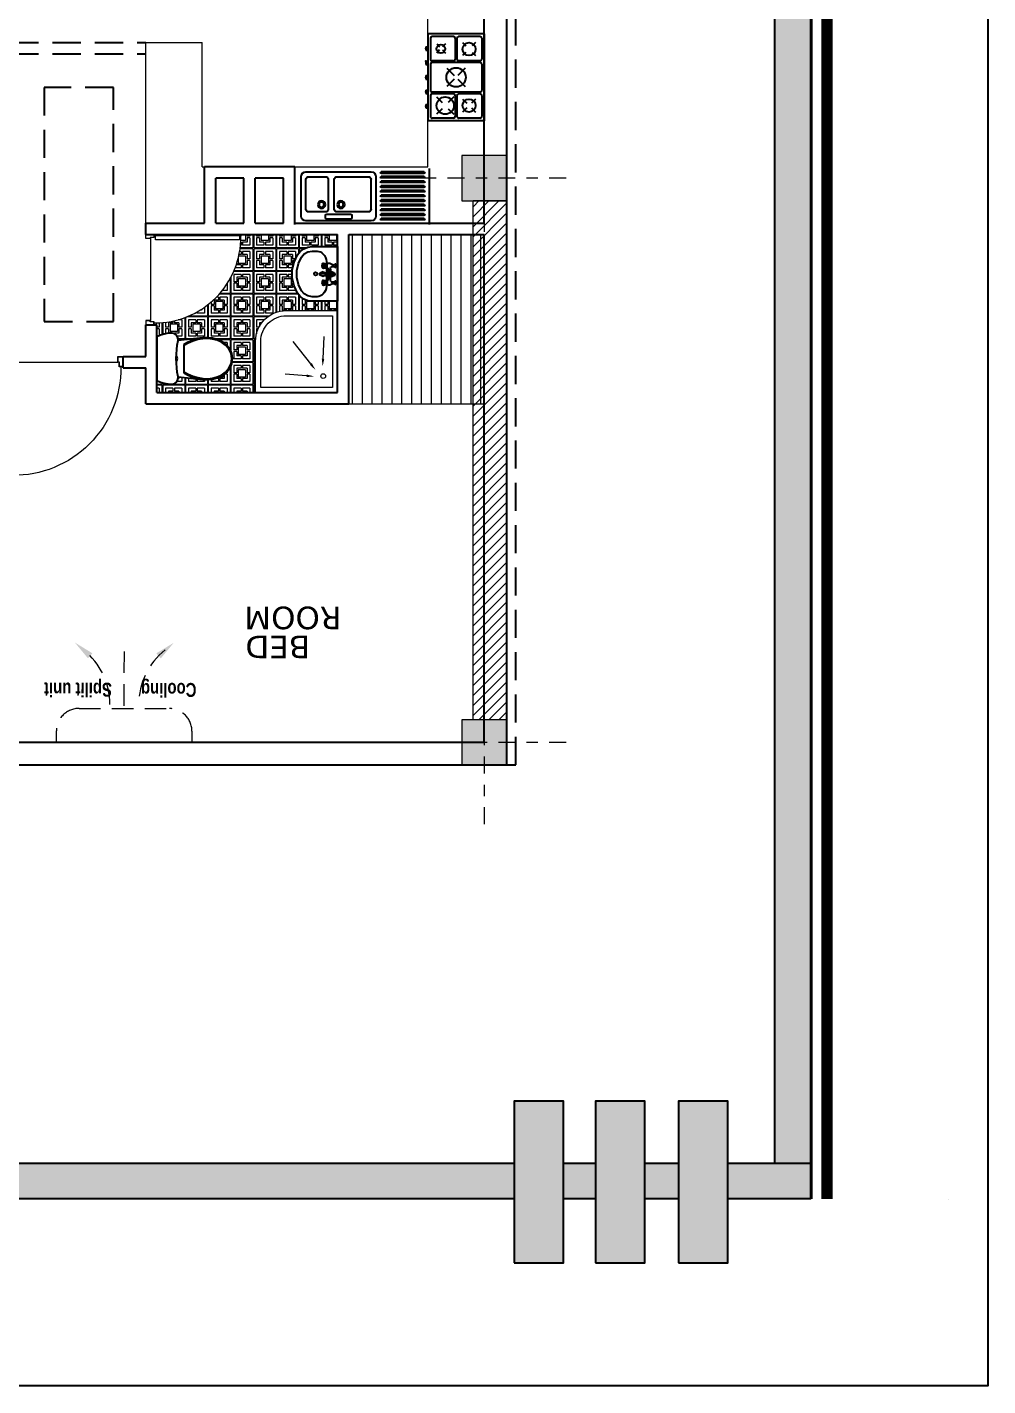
# Model space of a CAD drawing. Header units: inches. Extents: x 70 to 1974, y -315 to 363.
# Drawn here: x 538.4 to 546.91, y -191.99 to -179.96 of the extents above; entities that cross this region are included whole.
import ezdxf

# ---------------------------------------------------------------- set-up
doc = ezdxf.new("R2010")
doc.units = ezdxf.units.IN
doc.header["$MEASUREMENT"] = 0
for name, pattern in [('DASHDOT', [1, 0.5, -0.25, 0, -0.25]), ('DASHED2', [9.525, 6.35, -3.175]), ('HIDDEN', [0.375, 0.25, -0.125])]:
    doc.linetypes.add(name, pattern=pattern)
for name, color, linetype, lineweight in [('1', 19, 'Continuous', 5), ('3', 244, 'Continuous', 20), ('hidden line', 252, 'Continuous', 5), ('LAYER1', 8, 'Continuous', 9)]:
    doc.layers.add(name, color=color, linetype=linetype, lineweight=lineweight)
for name, color, linetype in [('7', 7, 'Continuous'), ('fer', 8, 'Continuous'), ('fernesher  01', 8, 'Continuous'), ('Fur', 1, 'Continuous'), ('HID', 5, 'HIDDEN'), ('LNS', 55, 'Continuous')]:
    doc.layers.add(name, color=color, linetype=linetype)
doc.layers.add('AX', color=7, linetype='Continuous', lineweight=18, true_color=0xb7ad8f)
doc.layers.add('moble', color=7, linetype='Continuous', lineweight=5, true_color=0x32414e)
doc.styles.add('Italic', font='italic.shx', dxfattribs={"height": 0.7})
doc.styles.add('STYLE7', font='verdana.ttf')

# ---------------------------------------------------------------- blocks, each defined once
blk = doc.blocks.new('DR100K')
at = {"color": 0}
blk.add_line((-0.046, -0.052), (-0.954, -0.052), dxfattribs=at)
at = {"color": 0, "linetype": 'Continuous'}
for p, q in [((-0.059, -0.573), (-0.059, -0.107)), ((-0.059, -0.107), (-0.02, -0.107)), ((-0.019, -0.107), (-0.019, -0.092)), ((-0.019, -0.092), (-0.011, -0.092)), ((-0.011, -0.092), (-0.011, -0.573)), ((-0.059, -1.039), (-0.059, -0.573)), ((-0.011, -0.573), (-0.011, -1.054)), ((-0.02, -1.039), (-0.059, -1.039)), ((-0.019, -1.054), (-0.019, -1.039)), ((-0.011, -1.054), (-0.019, -1.054))]:
    blk.add_line(p, q, dxfattribs=at)
for points in [[(-0.954, -0.052), (-0.954, 0), (-1, 0), (-1, -0.092), (-0.966, -0.092), (-0.966, -0.052)], [(-0.046, -0.052), (-0.046, 0), (0, 0), (0, -0.092), (-0.034, -0.092), (-0.034, -0.052)], [(-0.956, -0.051), (-0.956, -0.002), (-0.998, -0.002), (-0.998, -0.09), (-0.968, -0.09), (-0.968, -0.051)], [(-0.044, -0.051), (-0.044, -0.002), (-0.002, -0.002), (-0.002, -0.09), (-0.032, -0.09), (-0.032, -0.051)]]:
    blk.add_lwpolyline(points, close=True, dxfattribs=at)
blk.add_arc((-0.029, -0.103), 0.951, 179.3821, 270.6161, dxfattribs=at)
blk = doc.blocks.new('PL_WC_1_UT')
at = {"layer": 'fer', "linetype": 'ByBlock'}
for p, q in [((-0.256, 0.569), (-0.264, 0.529)), ((-0.245, 0.608), (-0.256, 0.569)), ((-0.228, 0.645), (-0.245, 0.608)), ((0.228, 0.645), (-0.228, 0.645)), ((0.245, 0.608), (0.228, 0.645)), ((0.256, 0.569), (0.245, 0.608)), ((0.264, 0.529), (0.256, 0.569)), ((-0.264, 0.529), (-0.266, 0.488)), ((-0.266, 0.488), (-0.26, 0.46)), ((-0.26, 0.46), (-0.242, 0.438)), ((-0.242, 0.438), (-0.217, 0.426)), ((-0.217, 0.426), (-0.189, 0.425)), ((0.189, 0.425), (0.217, 0.426)), ((0.217, 0.426), (0.242, 0.438)), ((0.242, 0.438), (0.26, 0.46)), ((0.26, 0.46), (0.266, 0.488)), ((0.266, 0.488), (0.264, 0.529)), ((-0.189, 0.425), (-0.216, 0.168)), ((0.216, 0.168), (0.189, 0.425)), ((-0.216, 0.168), (-0.218, 0.117)), ((0.218, 0.117), (0.216, 0.168)), ((-0.218, 0.117), (-0.213, 0.066)), ((-0.213, 0.066), (-0.2, 0.016)), ((-0.2, 0.016), (-0.181, -0.032)), ((0.181, -0.032), (0.2, 0.016)), ((0.2, 0.016), (0.213, 0.066)), ((0.213, 0.066), (0.218, 0.117)), ((-0.181, -0.032), (-0.149, -0.078)), ((-0.149, -0.078), (-0.106, -0.113)), ((-0.106, -0.113), (-0.055, -0.136)), ((-0.055, -0.136), (0, -0.144)), ((0, -0.144), (0.055, -0.136)), ((0.055, -0.136), (0.106, -0.113)), ((0.106, -0.113), (0.149, -0.078)), ((0.149, -0.078), (0.181, -0.032))]:
    blk.add_line(p, q, dxfattribs=at)
at = {"layer": 'fer', "color": 0, "linetype": 'ByBlock'}
for p, q in [((-0.189, 0.425), (-0.142, 0.433)), ((-0.142, 0.433), (-0.095, 0.439)), ((-0.095, 0.439), (-0.048, 0.443)), ((-0.048, 0.443), (0, 0.444)), ((-0.024, 0.443), (-0.022, 0.44)), ((-0.022, 0.44), (-0.012, 0.433)), ((-0.012, 0.433), (0, 0.431)), ((-0.003, 0.444), (0, 0.443)), ((0, 0.443), (0.003, 0.444)), ((0, 0.444), (0.048, 0.443)), ((0, 0.431), (0.012, 0.433)), ((0.012, 0.433), (0.022, 0.44)), ((0.022, 0.44), (0.024, 0.443)), ((0.048, 0.443), (0.095, 0.439)), ((0.095, 0.439), (0.142, 0.433)), ((0.142, 0.433), (0.189, 0.425)), ((-0.173, 0.319), (-0.193, 0.271)), ((-0.162, 0.319), (-0.183, 0.27)), ((-0.148, 0.365), (-0.173, 0.319)), ((-0.136, 0.365), (-0.162, 0.319)), ((0.148, 0.365), (-0.148, 0.365)), ((0.162, 0.319), (0.136, 0.365)), ((0.173, 0.319), (0.148, 0.365)), ((0.183, 0.27), (0.162, 0.319)), ((0.193, 0.271), (0.173, 0.319)), ((-0.208, 0.22), (-0.216, 0.168)), ((-0.207, 0.167), (-0.209, 0.117)), ((-0.193, 0.271), (-0.208, 0.22)), ((-0.198, 0.219), (-0.207, 0.167)), ((-0.183, 0.27), (-0.198, 0.219)), ((0.198, 0.219), (0.183, 0.27)), ((0.208, 0.22), (0.193, 0.271)), ((0.207, 0.167), (0.198, 0.219)), ((0.209, 0.117), (0.207, 0.167)), ((0.216, 0.168), (0.208, 0.22)), ((-0.209, 0.117), (-0.203, 0.067)), ((-0.203, 0.067), (-0.191, 0.019)), ((-0.191, 0.019), (-0.172, -0.027)), ((0.172, -0.027), (0.191, 0.019)), ((0.191, 0.019), (0.203, 0.067)), ((0.203, 0.067), (0.209, 0.117)), ((-0.172, -0.027), (-0.142, -0.071)), ((-0.142, -0.071), (-0.101, -0.105)), ((-0.101, -0.105), (-0.053, -0.127)), ((-0.053, -0.127), (0, -0.134)), ((0, -0.134), (0.053, -0.127)), ((0.053, -0.127), (0.101, -0.105)), ((0.101, -0.105), (0.142, -0.071)), ((0.142, -0.071), (0.172, -0.027))]:
    blk.add_line(p, q, dxfattribs=at)
blk = doc.blocks.new('Bath4')
for p, q in [((-0.652, -0.526), (-0.638, -0.336)), ((-0.547, -0.563), (-0.349, -0.408)), ((-0.502, -0.671), (-0.304, -0.68))]:
    blk.add_line(p, q)
for points in [[(-0.074, -0.8), (-0.8, -0.8), (-0.8, -0.074), (-0.346, -0.074, -0.414214), (-0.074, -0.346)], [(-0.12, -0.755), (-0.755, -0.755), (-0.755, -0.12), (-0.346, -0.12, -0.414214), (-0.12, -0.346)]]:
    blk.add_lwpolyline(points, format="xyb", close=True)
blk.add_circle((-0.655, -0.673), 0.0207)
for points in [[(-0.663, -0.526), (-0.641, -0.527), (-0.657, -0.594)], [(-0.554, -0.554), (-0.54, -0.572), (-0.601, -0.605)], [(-0.501, -0.66), (-0.502, -0.682), (-0.57, -0.668)]]:
    blk.add_solid(points)
blk = doc.blocks.new('DASTSHO')
at = {"layer": 'fer', "linetype": 'Continuous'}
h = blk.add_hatch(dxfattribs=at)
h.set_pattern_fill('EMPTY_FILL', color=256, scale=1000000.0, style=0)
h.set_pattern_definition([(0, (1000000, 1000000), (0, 1000000), [1e-05, -1000000])])
h.paths.add_polyline_path([(-0.3, 0), (-0.3, -0.28), (-0.297, -0.312), (-0.289, -0.342), (-0.276, -0.371), (-0.259, -0.398), (-0.237, -0.421), (-0.211, -0.44), (-0.145, -0.473), (-0.074, -0.493), (0, -0.5), (0.074, -0.493), (0.145, -0.473), (0.211, -0.44), (0.237, -0.421), (0.259, -0.398), (0.276, -0.371), (0.289, -0.342), (0.297, -0.312), (0.3, -0.28), (0.3, 0)], flags=0)
at = {"layer": 'fer', "linetype": 'ByBlock'}
for p, q in [((-0.3, 0), (-0.3, -0.28)), ((-0.27, 0), (-0.3, 0)), ((0.27, 0), (-0.27, 0)), ((0.3, 0), (0.27, 0)), ((0.3, -0.28), (0.3, 0)), ((-0.201, -0.145), (-0.218, -0.157)), ((-0.181, -0.134), (-0.201, -0.145)), ((-0.159, -0.127), (-0.181, -0.134)), ((-0.136, -0.122), (-0.159, -0.127)), ((-0.112, -0.12), (-0.136, -0.122)), ((-0.014, -0.12), (-0.112, -0.12)), ((0.112, -0.12), (0.008, -0.12)), ((0.136, -0.122), (0.112, -0.12)), ((0.159, -0.127), (0.136, -0.122)), ((0.181, -0.134), (0.159, -0.127)), ((0.201, -0.145), (0.181, -0.134)), ((0.218, -0.157), (0.201, -0.145)), ((-0.248, -0.206), (-0.25, -0.224)), ((-0.25, -0.224), (-0.25, -0.28)), ((-0.242, -0.189), (-0.248, -0.206)), ((-0.232, -0.172), (-0.242, -0.189)), ((-0.218, -0.157), (-0.232, -0.172)), ((0.232, -0.172), (0.218, -0.157)), ((0.242, -0.189), (0.232, -0.172)), ((0.248, -0.206), (0.242, -0.189)), ((0.25, -0.224), (0.248, -0.206)), ((0.25, -0.28), (0.25, -0.224))]:
    blk.add_line(p, q, dxfattribs=at)
at = {"layer": 'fer'}
for p, q in [((-0.124, -0.104), (-0.118, -0.113)), ((-0.123, -0.153), (-0.118, -0.121)), ((-0.12, -0.153), (-0.116, -0.121)), ((-0.115, -0.121), (-0.119, -0.153)), ((-0.118, -0.121), (-0.118, -0.113)), ((-0.074, -0.113), (-0.118, -0.113)), ((-0.118, -0.153), (-0.114, -0.121)), ((-0.074, -0.121), (-0.118, -0.121)), ((-0.116, -0.018), (-0.076, -0.018)), ((-0.116, -0.023), (-0.116, -0.018)), ((-0.116, -0.023), (-0.076, -0.023)), ((-0.116, -0.023), (-0.106, -0.038)), ((-0.113, -0.121), (-0.116, -0.153)), ((-0.115, -0.153), (-0.112, -0.121)), ((-0.114, -0.153), (-0.11, -0.121)), ((-0.108, -0.153), (-0.106, -0.121)), ((-0.106, -0.047), (-0.106, -0.038)), ((-0.106, -0.153), (-0.104, -0.121)), ((-0.102, -0.121), (-0.103, -0.153)), ((-0.098, -0.153), (-0.098, -0.121)), ((-0.096, -0.164), (-0.096, -0.121)), ((-0.094, -0.153), (-0.094, -0.121)), ((-0.09, -0.121), (-0.089, -0.153)), ((-0.087, -0.153), (-0.088, -0.121)), ((-0.076, -0.023), (-0.086, -0.038)), ((-0.086, -0.071), (-0.086, -0.038)), ((-0.084, -0.153), (-0.086, -0.121)), ((-0.079, -0.153), (-0.082, -0.121)), ((-0.077, -0.153), (-0.08, -0.121)), ((-0.079, -0.121), (-0.076, -0.153)), ((-0.074, -0.153), (-0.078, -0.121)), ((-0.077, -0.121), (-0.073, -0.153)), ((-0.076, -0.023), (-0.076, -0.018)), ((-0.072, -0.153), (-0.076, -0.121)), ((-0.073, -0.111), (-0.074, -0.113)), ((-0.074, -0.121), (-0.074, -0.113)), ((-0.069, -0.153), (-0.074, -0.121)), ((-0.061, -0.104), (-0.066, -0.106)), ((-0.057, -0.079), (-0.023, -0.079)), ((-0.04, -0.099), (-0.018, -0.099)), ((-0.014, -0.118), (-0.026, -0.066)), ((-0.016, -0.054), (0.01, -0.054)), ((-0.012, -0.14), (-0.012, -0.083)), ((0.005, -0.14), (0.005, -0.083)), ((0.008, -0.118), (0.02, -0.066)), ((0.034, -0.099), (0.012, -0.099)), ((0.051, -0.079), (0.017, -0.079)), ((0.055, -0.104), (0.06, -0.106)), ((0.063, -0.153), (0.068, -0.121)), ((0.066, -0.153), (0.07, -0.121)), ((0.067, -0.111), (0.068, -0.113)), ((0.071, -0.121), (0.067, -0.153)), ((0.068, -0.113), (0.112, -0.113)), ((0.068, -0.121), (0.068, -0.113)), ((0.068, -0.121), (0.112, -0.121)), ((0.068, -0.153), (0.072, -0.121)), ((0.073, -0.121), (0.069, -0.153)), ((0.07, -0.023), (0.07, -0.018)), ((0.11, -0.018), (0.07, -0.018)), ((0.07, -0.023), (0.08, -0.038)), ((0.11, -0.023), (0.07, -0.023)), ((0.071, -0.153), (0.074, -0.121)), ((0.072, -0.153), (0.075, -0.121)), ((0.077, -0.153), (0.079, -0.121)), ((0.08, -0.071), (0.08, -0.038)), ((0.08, -0.153), (0.082, -0.121)), ((0.084, -0.121), (0.083, -0.153)), ((0.088, -0.153), (0.088, -0.121)), ((0.09, -0.164), (0.09, -0.121)), ((0.092, -0.153), (0.092, -0.121)), ((0.095, -0.121), (0.096, -0.153)), ((0.099, -0.153), (0.098, -0.121)), ((0.11, -0.023), (0.1, -0.038)), ((0.1, -0.047), (0.1, -0.038)), ((0.102, -0.153), (0.1, -0.121)), ((0.107, -0.153), (0.104, -0.121)), ((0.109, -0.153), (0.105, -0.121)), ((0.106, -0.121), (0.11, -0.153)), ((0.112, -0.153), (0.108, -0.121)), ((0.108, -0.121), (0.113, -0.153)), ((0.11, -0.023), (0.11, -0.018)), ((0.114, -0.153), (0.11, -0.121)), ((0.117, -0.104), (0.112, -0.113)), ((0.112, -0.121), (0.112, -0.113)), ((0.116, -0.153), (0.112, -0.121)), ((-0.123, -0.16), (-0.123, -0.153)), ((-0.123, -0.16), (-0.123, -0.153)), ((-0.12, -0.16), (-0.12, -0.153)), ((-0.119, -0.16), (-0.119, -0.153)), ((-0.073, -0.164), (-0.119, -0.164)), ((-0.118, -0.16), (-0.118, -0.153)), ((-0.116, -0.16), (-0.116, -0.153)), ((-0.115, -0.16), (-0.115, -0.153)), ((-0.114, -0.16), (-0.114, -0.153)), ((-0.108, -0.164), (-0.108, -0.153)), ((-0.106, -0.164), (-0.106, -0.153)), ((-0.105, -0.165), (-0.105, -0.164)), ((-0.103, -0.164), (-0.103, -0.153)), ((-0.091, -0.169), (-0.101, -0.169)), ((-0.098, -0.164), (-0.098, -0.153)), ((-0.098, -0.164), (-0.098, -0.153)), ((-0.094, -0.164), (-0.094, -0.153)), ((-0.089, -0.164), (-0.089, -0.153)), ((-0.087, -0.164), (-0.087, -0.153)), ((-0.087, -0.165), (-0.087, -0.164)), ((-0.084, -0.164), (-0.084, -0.153)), ((-0.079, -0.16), (-0.079, -0.153)), ((-0.077, -0.16), (-0.077, -0.153)), ((-0.076, -0.16), (-0.076, -0.153)), ((-0.074, -0.16), (-0.074, -0.153)), ((-0.073, -0.16), (-0.073, -0.153)), ((-0.072, -0.16), (-0.072, -0.153)), ((-0.069, -0.16), (-0.069, -0.153)), ((-0.069, -0.16), (-0.069, -0.153)), ((-0.028, -0.16), (-0.013, -0.196)), ((-0.013, -0.196), (0.007, -0.196)), ((0.022, -0.16), (0.007, -0.196)), ((0.063, -0.16), (0.063, -0.153)), ((0.063, -0.16), (0.063, -0.153)), ((0.066, -0.16), (0.066, -0.153)), ((0.067, -0.16), (0.067, -0.153)), ((0.067, -0.164), (0.113, -0.164)), ((0.068, -0.16), (0.068, -0.153)), ((0.069, -0.16), (0.069, -0.153)), ((0.071, -0.16), (0.071, -0.153)), ((0.072, -0.16), (0.072, -0.153)), ((0.077, -0.164), (0.077, -0.153)), ((0.08, -0.164), (0.08, -0.153)), ((0.081, -0.165), (0.081, -0.164)), ((0.083, -0.164), (0.083, -0.153)), ((0.085, -0.169), (0.095, -0.169)), ((0.088, -0.164), (0.088, -0.153)), ((0.092, -0.164), (0.092, -0.153)), ((0.092, -0.164), (0.092, -0.153)), ((0.096, -0.164), (0.096, -0.153)), ((0.099, -0.164), (0.099, -0.153)), ((0.099, -0.165), (0.099, -0.164)), ((0.102, -0.164), (0.102, -0.153)), ((0.107, -0.16), (0.107, -0.153)), ((0.109, -0.16), (0.109, -0.153)), ((0.11, -0.16), (0.11, -0.153)), ((0.112, -0.16), (0.112, -0.153)), ((0.113, -0.16), (0.113, -0.153)), ((0.114, -0.16), (0.114, -0.153)), ((0.116, -0.16), (0.116, -0.153)), ((0.117, -0.16), (0.117, -0.153))]:
    blk.add_line(p, q, dxfattribs=at)
at = {"layer": 'fer', "linetype": 'ByBlock'}
for points in [[(-0.3, -0.28), (-0.294, -0.327), (-0.276, -0.371), (-0.248, -0.41), (-0.211, -0.44)], [(-0.25, -0.28), (-0.242, -0.326), (-0.22, -0.366), (-0.185, -0.397)], [(0.185, -0.397), (0.22, -0.366), (0.242, -0.326), (0.25, -0.28)], [(0.211, -0.44), (0.248, -0.41), (0.276, -0.371), (0.294, -0.327), (0.3, -0.28)], [(-0.211, -0.44), (-0.131, -0.478), (-0.044, -0.498), (0.044, -0.498), (0.131, -0.478), (0.211, -0.44)], [(-0.185, -0.397), (-0.115, -0.431), (-0.039, -0.448), (0.039, -0.448), (0.115, -0.431), (0.185, -0.397)]]:
    blk.add_lwpolyline(points, dxfattribs=at)
blk.add_lwpolyline([(0, -0.224), (-0.012, -0.229), (-0.018, -0.241), (-0.012, -0.254), (0, -0.259), (0.012, -0.254), (0.018, -0.241), (0.012, -0.229)], close=True, dxfattribs=at)
blk.add_lwpolyline([(0, -0.224), (-0.012, -0.229), (-0.018, -0.241), (-0.012, -0.254), (0, -0.259), (0.012, -0.254), (0.018, -0.241), (0.012, -0.229)], close=True, dxfattribs=at)
at = {"layer": 'fer'}
for centre, radius in [((-0.003, -0.041), 0.0131), ((-0.003, -0.083), 0.00838), ((-0.003, -0.041), 0.00814), ((-0.003, -0.083), 0.00638)]:
    blk.add_circle(centre, radius, dxfattribs=at)
for centre, radius, start, end in [((-0.096, -0.097), 0.0282, 140.0876, 192.9962), ((-0.156, -0.047), 0.05, 320.0876, 0), ((-0.096, -0.097), 0.0282, 60.122, 69.2491), ((-0.057, -0.029), 0.05, 240.122, 270), ((-0.04, -0.149), 0.05, 90, 130.3983), ((-0.003, -0.068), 0.0279, 117.5903, 204.3145), ((-0.003, -0.091), 0.0279, 196.9433, 246.1873), ((-0.068, -0.123), 0.0542, 317.6979, 11.2911), ((-0.016, -0.064), 0.01, 90, 186.4645), ((0.025, -0.161), 0.0425, 149.7923, 221.2189), ((-0.031, -0.161), 0.0425, 318.7811, 30.2077), ((0.062, -0.123), 0.0542, 168.7089, 222.3021), ((-0.003, -0.091), 0.0279, 293.8127, 343.0567), ((-0.003, -0.068), 0.0279, 335.6855, 62.4097), ((0.01, -0.064), 0.01, 353.5355, 90), ((0.034, -0.149), 0.05, 49.6017, 90), ((0.051, -0.029), 0.05, 270, 299.878), ((0.09, -0.097), 0.0282, 110.7509, 119.878), ((0.15, -0.047), 0.05, 180, 219.9124), ((0.09, -0.097), 0.0282, 347.0038, 39.9124), ((-0.119, -0.16), 0.004, 180, 270), ((-0.119, -0.16), 0.004, 180, 270), ((-0.116, -0.16), 0.004, 180, 270), ((-0.115, -0.16), 0.004, 180, 270), ((-0.114, -0.16), 0.004, 180, 270), ((-0.112, -0.16), 0.004, 180, 270), ((-0.111, -0.16), 0.004, 180, 270), ((-0.11, -0.16), 0.004, 180, 270), ((-0.101, -0.165), 0.004, 180, 270), ((-0.091, -0.165), 0.004, 270, 0), ((-0.083, -0.16), 0.004, 270, 0), ((-0.081, -0.16), 0.004, 270, 0), ((-0.08, -0.16), 0.004, 270, 0), ((-0.078, -0.16), 0.004, 270, 0), ((-0.077, -0.16), 0.004, 270, 0), ((-0.076, -0.16), 0.004, 270, 0), ((-0.073, -0.16), 0.004, 270, 0), ((-0.073, -0.16), 0.004, 270, 0), ((-0.003, -0.186), 0.005, 221.2189, 318.7811), ((0.067, -0.16), 0.004, 180, 270), ((0.067, -0.16), 0.004, 180, 270), ((0.07, -0.16), 0.004, 180, 270), ((0.071, -0.16), 0.004, 180, 270), ((0.072, -0.16), 0.004, 180, 270), ((0.073, -0.16), 0.004, 180, 270), ((0.075, -0.16), 0.004, 180, 270), ((0.076, -0.16), 0.004, 180, 270), ((0.085, -0.165), 0.004, 180, 270), ((0.095, -0.165), 0.004, 270, 0), ((0.103, -0.16), 0.004, 270, 0), ((0.105, -0.16), 0.004, 270, 0), ((0.106, -0.16), 0.004, 270, 0), ((0.108, -0.16), 0.004, 270, 0), ((0.109, -0.16), 0.004, 270, 0), ((0.11, -0.16), 0.004, 270, 0), ((0.112, -0.16), 0.004, 270, 0), ((0.113, -0.16), 0.004, 270, 0)]:
    blk.add_arc(centre, radius, start, end, dxfattribs=at)
blk = doc.blocks.new('eg')
at = {"layer": 'Fur', "color": 252}
for p, q in [((0, 0.5), (0, 0)), ((1.204, 0.5), (1.204, 0)), ((0.058, 0.427), (0.058, 0.073)), ((0.683, 0.469), (0.1, 0.469)), ((0.274, 0.389), (0.126, 0.389)), ((0.275, 0.44), (0.275, 0.42)), ((0.497, 0.452), (0.287, 0.452)), ((0.287, 0.408), (0.497, 0.408)), ((0.656, 0.389), (0.379, 0.389)), ((0.509, 0.42), (0.509, 0.44)), ((0.725, 0.073), (0.725, 0.427)), ((1.156, 0.46), (0.773, 0.46)), ((1.156, 0.448), (0.773, 0.448)), ((1.156, 0.419), (0.773, 0.419)), ((1.156, 0.406), (0.773, 0.406)), ((1.156, 0.377), (0.773, 0.377)), ((1.156, 0.364), (0.773, 0.364)), ((0.1, 0.363), (0.1, 0.1)), ((0.299, 0.1), (0.299, 0.363)), ((0.353, 0.363), (0.353, 0.1)), ((0.681, 0.1), (0.681, 0.363)), ((1.156, 0.335), (0.773, 0.335)), ((1.156, 0.323), (0.773, 0.323)), ((1.156, 0.294), (0.773, 0.294)), ((1.156, 0.281), (0.773, 0.281)), ((1.156, 0.252), (0.773, 0.252)), ((1.156, 0.239), (0.773, 0.239)), ((1.156, 0.21), (0.773, 0.21)), ((1.156, 0.198), (0.773, 0.198)), ((1.156, 0.169), (0.773, 0.169)), ((1.156, 0.156), (0.773, 0.156)), ((1.156, 0.127), (0.773, 0.127)), ((0.1, 0.031), (0.683, 0.031)), ((0.126, 0.075), (0.274, 0.075)), ((0.379, 0.075), (0.656, 0.075)), ((1.156, 0.114), (0.773, 0.114)), ((1.156, 0.085), (0.773, 0.085)), ((1.156, 0.073), (0.773, 0.073)), ((1.156, 0.044), (0.773, 0.044)), ((1.156, 0.031), (0.773, 0.031))]:
    blk.add_line(p, q, dxfattribs=at)
for centre, radius in [((0.24, 0.323), 0.034), ((0.24, 0.323), 0.0223), ((0.413, 0.323), 0.034), ((0.413, 0.323), 0.0223)]:
    blk.add_circle(centre, radius, dxfattribs=at)
for centre, radius, start, end in [((0.1, 0.427), 0.0418, 90, 180), ((0.126, 0.363), 0.0257, 90, 180), ((0.274, 0.363), 0.0257, 0, 90), ((0.287, 0.44), 0.0124, 90, 180), ((0.287, 0.42), 0.0124, 180, 270), ((0.379, 0.363), 0.0257, 90, 180), ((0.497, 0.44), 0.0124, 0, 90), ((0.497, 0.42), 0.0124, 270, 0), ((0.656, 0.363), 0.0257, 0, 90), ((0.683, 0.427), 0.0418, 0, 90), ((0.773, 0.454), 0.00625, 90, 270), ((0.773, 0.412), 0.00625, 90, 270), ((0.773, 0.371), 0.00625, 90, 270), ((1.156, 0.454), 0.00625, 270, 90), ((1.156, 0.412), 0.00625, 270, 90), ((1.156, 0.371), 0.00625, 270, 90), ((0.773, 0.329), 0.00625, 90, 270), ((0.773, 0.287), 0.00625, 90, 270), ((0.773, 0.246), 0.00625, 90, 270), ((1.156, 0.329), 0.00625, 270, 90), ((1.156, 0.287), 0.00625, 270, 90), ((1.156, 0.246), 0.00625, 270, 90), ((0.773, 0.204), 0.00625, 90, 270), ((0.773, 0.162), 0.00625, 90, 270), ((0.773, 0.121), 0.00625, 90, 270), ((1.156, 0.204), 0.00625, 270, 90), ((1.156, 0.162), 0.00625, 270, 90), ((1.156, 0.121), 0.00625, 270, 90), ((0.1, 0.073), 0.0418, 180, 270), ((0.126, 0.1), 0.0257, 180, 270), ((0.274, 0.1), 0.0257, 270, 0), ((0.379, 0.1), 0.0257, 180, 270), ((0.656, 0.1), 0.0257, 270, 0), ((0.683, 0.073), 0.0418, 270, 360), ((0.773, 0.079), 0.00625, 90, 270), ((0.773, 0.037), 0.00625, 90, 270), ((1.156, 0.079), 0.00625, 270, 90), ((1.156, 0.037), 0.00625, 270, 90)]:
    blk.add_arc(centre, radius, start, end, dxfattribs=at)
blk = doc.blocks.new('GAZ')
at = {"layer": '1'}
h = blk.add_hatch(color=256, dxfattribs=at)
h.paths.add_polyline_path([(-0.853, -0.65), (-0.853, -0.674), (-0.813, -0.674), (-0.813, -0.65)])
h.paths.add_polyline_path([(-0.647, -0.674), (-0.647, -0.65), (-0.687, -0.65), (-0.687, -0.674)])
h.paths.add_polyline_path([(-0.48, -0.674), (-0.48, -0.65), (-0.52, -0.65), (-0.52, -0.674)])
h.paths.add_polyline_path([(-0.313, -0.674), (-0.313, -0.65), (-0.353, -0.65), (-0.353, -0.674)])
h.paths.add_polyline_path([(-0.187, -0.65), (-0.187, -0.674), (-0.147, -0.674), (-0.147, -0.65)])
at = {"layer": 'fer', "linetype": 'Continuous'}
for p, q in [((-1, 0), (0, 0)), ((-1, 0), (-1, -0.65)), ((0, 0), (0, -0.65)), ((-1, -0.65), (0, -0.65))]:
    blk.add_line(p, q, dxfattribs=at)
at = {"layer": 'fernesher  01', "linetype": 'Continuous'}
for p, q in [((-0.97, -0.05), (-0.97, -0.295)), ((-0.95, -0.03), (-0.71, -0.03)), ((-0.9, -0.1), (-0.863, -0.138)), ((-0.788, -0.138), (-0.75, -0.1)), ((-0.69, -0.05), (-0.69, -0.295)), ((-0.67, -0.05), (-0.67, -0.6)), ((-0.65, -0.03), (-0.35, -0.03)), ((-0.33, -0.05), (-0.33, -0.6)), ((-0.31, -0.05), (-0.31, -0.295)), ((-0.29, -0.03), (-0.05, -0.03)), ((-0.25, -0.1), (-0.202, -0.148)), ((-0.149, -0.149), (-0.1, -0.1)), ((-0.03, -0.05), (-0.03, -0.295)), ((-0.9, -0.25), (-0.863, -0.213)), ((-0.788, -0.213), (-0.75, -0.25)), ((-0.606, -0.219), (-0.521, -0.304)), ((-0.479, -0.304), (-0.394, -0.219)), ((-0.25, -0.25), (-0.202, -0.202)), ((-0.149, -0.201), (-0.1, -0.25)), ((-0.97, -0.355), (-0.97, -0.6)), ((-0.95, -0.315), (-0.71, -0.315)), ((-0.95, -0.335), (-0.71, -0.335)), ((-0.887, -0.447), (-0.851, -0.481)), ((-0.816, -0.481), (-0.78, -0.447)), ((-0.69, -0.355), (-0.69, -0.6)), ((-0.606, -0.431), (-0.521, -0.346)), ((-0.479, -0.346), (-0.394, -0.431)), ((-0.31, -0.355), (-0.31, -0.6)), ((-0.29, -0.315), (-0.05, -0.315)), ((-0.29, -0.335), (-0.05, -0.335)), ((-0.274, -0.35), (-0.209, -0.415)), ((-0.138, -0.415), (-0.074, -0.35)), ((-0.03, -0.355), (-0.03, -0.6)), ((-0.95, -0.62), (-0.71, -0.62)), ((-0.887, -0.548), (-0.851, -0.514)), ((-0.816, -0.514), (-0.78, -0.548)), ((-0.65, -0.62), (-0.35, -0.62)), ((-0.29, -0.62), (-0.05, -0.62)), ((-0.274, -0.55), (-0.209, -0.485)), ((-0.138, -0.485), (-0.074, -0.55)), ((-0.853, -0.674), (-0.853, -0.65)), ((-0.853, -0.674), (-0.853, -0.65)), ((-0.853, -0.674), (-0.853, -0.65)), ((-0.853, -0.674), (-0.813, -0.674)), ((-0.813, -0.674), (-0.813, -0.65)), ((-0.687, -0.674), (-0.687, -0.65)), ((-0.687, -0.674), (-0.647, -0.674)), ((-0.647, -0.674), (-0.647, -0.65)), ((-0.52, -0.674), (-0.52, -0.65)), ((-0.52, -0.674), (-0.48, -0.674)), ((-0.48, -0.674), (-0.48, -0.65)), ((-0.353, -0.674), (-0.353, -0.65)), ((-0.353, -0.674), (-0.313, -0.674)), ((-0.313, -0.674), (-0.313, -0.65)), ((-0.187, -0.674), (-0.187, -0.65)), ((-0.187, -0.674), (-0.147, -0.674)), ((-0.147, -0.674), (-0.147, -0.65))]:
    blk.add_line(p, q, dxfattribs=at)
for points in [[(-0.851, -0.48), (-0.851, -0.481)], [(-0.851, -0.514), (-0.851, -0.515)], [(-0.816, -0.481), (-0.816, -0.48)], [(-0.816, -0.515), (-0.816, -0.514)]]:
    blk.add_lwpolyline(points, dxfattribs=at)
for centre, radius in [((-0.825, -0.175), 0.075), ((-0.175, -0.175), 0.075), ((-0.5, -0.325), 0.111), ((-0.829, -0.5), 0.05), ((-0.174, -0.45), 0.1)]:
    blk.add_circle(centre, radius, dxfattribs=at)
for centre, start, end in [((-0.95, -0.05), 90, 180), ((-0.71, -0.05), 0, 90), ((-0.65, -0.05), 90, 180), ((-0.35, -0.05), 0, 90), ((-0.29, -0.05), 90, 180), ((-0.05, -0.05), 0, 90), ((-0.95, -0.295), 180, 270), ((-0.71, -0.295), 270, 0), ((-0.29, -0.295), 180, 270), ((-0.05, -0.295), 270, 360), ((-0.95, -0.355), 90, 180), ((-0.71, -0.355), 0, 90), ((-0.29, -0.355), 90, 180), ((-0.05, -0.355), 0, 90), ((-0.95, -0.6), 180, 270), ((-0.71, -0.6), 270, 0), ((-0.65, -0.6), 180, 270), ((-0.35, -0.6), 270, 0), ((-0.29, -0.6), 180, 270), ((-0.05, -0.6), 270, 0)]:
    blk.add_arc(centre, 0.02, start, end, dxfattribs=at)
for p in [(-0.833, -0.674), (-0.687, -0.674), (-0.5, -0.674), (-0.333, -0.674), (-0.167, -0.674)]:
    blk.add_point(p, dxfattribs=at)
blk = doc.blocks.new('k1')
at = {"true_color": 0x636466}
h = blk.add_hatch(color=251, dxfattribs=at)
h.dxf.hatch_style = 1
h.paths.add_polyline_path([(-479.763, -162.319), (-480.495, -162.319), (-480.495, -162.634), (-479.763, -162.634)])
h.paths.add_polyline_path([(-479.027, -162.319), (-479.326, -162.319), (-479.326, -162.634), (-479.027, -162.634)])
h.paths.add_polyline_path([(-478.307, -162.319), (-478.59, -162.319), (-478.59, -162.634), (-478.307, -162.634)])
h = blk.add_hatch(color=251, dxfattribs=at)
h.dxf.hatch_style = 1
h.paths.add_polyline_path([(-480.494, -162.334), (-480.494, -163.026), (-480.494, -198.947), (-480.18, -198.947), (-480.18, -162.334)])
h = blk.add_hatch(color=251, dxfattribs=at)
h.dxf.hatch_style = 1
h.paths.add_polyline_path([(-462.468, -162.319), (-463.16, -162.319), (-477.869, -162.319), (-477.869, -162.634), (-462.468, -162.633)])
at = {"layer": '3'}
h = blk.add_hatch(color=256, dxfattribs=at)
h.dxf.hatch_style = 1
h.paths.add_polyline_path([(-479.326, -161.751), (-479.763, -161.751), (-479.763, -163.185), (-479.326, -163.185)])
h.paths.add_polyline_path([(-478.59, -161.751), (-479.027, -161.751), (-479.027, -163.185), (-478.59, -163.185)])
h.paths.add_polyline_path([(-477.869, -161.751), (-478.307, -161.751), (-478.307, -163.185), (-477.869, -163.185)])
for p, q in [((-481.719, -162.312), (-481.719, -162.312)), ((-480.178, -162.634), (-480.178, -198.949))]:
    blk.add_line(p, q)
for points in [[(-452.366, -202.667), (-482.066, -202.667), (-482.066, -160.662), (-452.366, -160.662)], [(-482.066, -160.662), (-452.366, -160.662), (-452.366, -202.667), (-482.066, -202.667)], [(-479.326, -161.751), (-479.763, -161.751), (-479.763, -163.185), (-479.326, -163.185)], [(-478.59, -161.751), (-479.027, -161.751), (-479.027, -163.185), (-478.59, -163.185)], [(-477.869, -161.751), (-478.307, -161.751), (-478.307, -163.185), (-477.869, -163.185)]]:
    blk.add_lwpolyline(points, close=True)
for points in [[(-479.763, -162.634), (-480.495, -162.634), (-480.495, -162.319), (-479.763, -162.319)], [(-480.178, -162.634), (-480.178, -198.949), (-480.495, -198.949), (-480.495, -162.319), (-480.178, -162.319)], [(-479.326, -162.319), (-479.027, -162.319)], [(-478.59, -162.319), (-478.307, -162.319)], [(-477.869, -162.319), (-462.606, -162.319)], [(-479.027, -162.634), (-479.326, -162.634)], [(-478.307, -162.634), (-478.59, -162.634)], [(-462.557, -162.634), (-477.869, -162.634)]]:
    blk.add_lwpolyline(points)
blk.add_line((-480.669, -162.319), (-480.669, -162.922), dxfattribs=at)
at = {"layer": '3', "const_width": 0.1}
for points in [[(-480.641, -192.137), (-480.641, -162.319)], [(-480.641, -198.946), (-480.641, -162.319)]]:
    blk.add_lwpolyline(points, dxfattribs=at)
at = {"layer": '7', "lineweight": 30}
blk.add_line((-480.506, -198.946), (-480.503, -162.319), dxfattribs=at)
blk = doc.blocks.new('s.botoni')
at = {"layer": 'AX'}
h = blk.add_hatch(color=256, dxfattribs=at)
h.paths.add_polyline_path([(19.473, 218.825), (19.473, 219.111), (19.758, 219.111), (19.758, 218.825)])
h.paths.add_polyline_path([(19.758, 218.711), (19.473, 218.711), (19.473, 218.825), (19.758, 218.825)])
h.paths.add_polyline_path([(19.473, 218.711), (19.359, 218.711), (19.359, 218.825), (19.473, 218.825)])
h.paths.add_polyline_path([(19.473, 218.825), (19.359, 218.825), (19.359, 219.111), (19.473, 219.111)])
at = {"layer": 'AX', "linetype": 'DASHDOT', "ltscale": 0.3}
for p, q in [((19.558, 219.636), (19.558, 218.236)), ((18.834, 218.911), (20.234, 218.911))]:
    blk.add_line(p, q, dxfattribs=at)
at = {"layer": 'AX', "linetype": 'Continuous'}
blk.add_lwpolyline([(19.359, 218.711), (19.758, 218.711), (19.758, 219.111), (19.359, 219.111), (19.359, 218.711)], dxfattribs=at)
blk = doc.blocks.new('s13')
at = {"layer": 'AX', "linetype": 'Continuous'}
h = blk.add_hatch(dxfattribs=at)
h.set_pattern_fill('ANSI31', color=256, scale=0.5)
h.paths.add_polyline_path([(113.608, -32.895), (113.309, -32.895), (113.309, -37.496), (113.608, -37.496)])
blk.add_lwpolyline([(113.309, -32.895), (113.608, -32.895), (113.608, -37.496), (113.309, -37.496)], close=True, dxfattribs=at)
for p in [(93.95, -251.606), (93.95, -256.606)]:
    blk.add_blockref('s.botoni', p, dxfattribs=at)
blk = doc.blocks.new('sp')
at = {"layer": 'LAYER1', "color": 150, "linetype": 'DASHED2', "ltscale": 0.03}
blk.add_line((30.246, 9.76), (30.247, 9.206), dxfattribs=at)
blk.add_lwpolyline([(29.646, 10.084), (30.846, 10.085), (30.846, 9.985, -0.414214), (30.646, 9.785), (29.846, 9.784, -0.414214), (29.646, 9.984)], format="xyb", close=True, dxfattribs=at)
for centre, start, end in [((29.502, 9.747), 308.5691, 0.2465), ((30.99, 9.749), 179.9209, 231.5983)]:
    blk.add_arc(centre, 0.616, start, end, dxfattribs=at)
for points in [[(29.963, 9.295), (29.924, 9.34), (29.809, 9.201)], [(30.53, 9.296), (30.569, 9.341), (30.685, 9.202)]]:
    blk.add_solid(points, dxfattribs=at)
at = {"layer": 'LNS', "color": 150, "ltscale": 0.02, "insert": (29.607, 9.68), "char_height": 0.12315, "width": 1.62769, "attachment_point": 1, "style": 'Italic'}
blk.add_mtext('\\pt0.2463;{\\fImpact|b0|i0|c0|p34;Cooling       Spilit unit}', dxfattribs=at)

msp = doc.modelspace()

# ---------------------------------------------------------------- hatches: boundary and pattern name
at = {"layer": 'AX', "true_color": 0x7aafdf}
h = msp.add_hatch(dxfattribs=at)
h.set_pattern_fill('AR-TILE03', color=143, scale=0.013, angle=1260, pattern_type=2)
h.set_pattern_definition([(180, (758.02258, -171.84367), (-2e-16, -0.2015), [0.195, -0.0065]), (270, (758.02258, -171.84367), (0.2015, -2e-16), [0.195, -0.0065]), (180, (758.02258, -172.03867), (-2e-16, -0.2015), [0.195, -0.0065]), (270, (757.82758, -171.84367), (0.2015, -2e-16), [0.195, -0.0065]), (180, (757.99658, -171.86967), (-2e-16, -0.2015), [0.065, -0.013, 0.065, -0.0585]), (270, (757.99658, -171.86967), (0.2015, -2e-16), [0.065, -0.013, 0.065, -0.0585]), (180, (757.99658, -172.01267), (-2e-16, -0.2015), [0.065, -0.013, 0.065, -0.0585]), (270, (757.85358, -171.86967), (0.2015, -2e-16), [0.065, -0.013, 0.065, -0.0585]), (180, (757.95758, -171.90867), (-2e-16, -0.2015), [0.065, -0.1365]), (270, (757.95758, -171.90867), (0.2015, -2e-16), [0.065, -0.1365]), (180, (757.95758, -171.97367), (-2e-16, -0.2015), [0.065, -0.1365]), (270, (757.89258, -171.90867), (0.2015, -2e-16), [0.065, -0.1365]), (270, (757.93158, -171.86967), (0.2015, -2e-16), [0.026, -0.091, 0.026, -0.0585]), (270, (757.91858, -171.86967), (0.2015, -2e-16), [0.026, -0.091, 0.026, -0.0585]), (180, (757.99658, -171.93467), (-2e-16, -0.2015), [0.026, -0.091, 0.026, -0.0585]), (180, (757.99658, -171.94767), (-2e-16, -0.2015), [0.026, -0.091, 0.026, -0.0585]), (180, (757.97058, -171.89567), (-2e-16, -0.2015), [0.039, -0.013, 0.039, -0.1105]), (180, (757.97058, -171.98667), (-2e-16, -0.2015), [0.039, -0.013, 0.039, -0.1105]), (270, (757.97058, -171.89567), (0.2015, -2e-16), [0.039, -0.013, 0.039, -0.1105]), (270, (757.87958, -171.89567), (0.2015, -2e-16), [0.039, -0.013, 0.039, -0.1105])])
h.paths.add_polyline_path([(539.52638, -182.57717), (539.52638, -182.59256), (539.55254, -182.59256), (539.55254, -182.69852), (539.58427, -182.6847), (539.61741, -182.67469), (539.65149, -182.66862), (539.68605, -182.66659), (539.70944, -182.67186), (539.72832, -182.68664), (539.73904, -182.70808), (539.73954, -182.73205), (539.95772, -182.70867), (540.00132, -182.70711), (540.04471, -182.71172), (540.08701, -182.72242), (540.12738, -182.73898), (540.16655, -182.76574), (540.19689, -182.8022), (540.21608, -182.84558), (540.22264, -182.89256), (540.21608, -182.93954), (540.19689, -182.98292), (540.16655, -183.01939), (540.12738, -183.04614), (540.08701, -183.06271), (540.04471, -183.0734), (540.00132, -183.07802), (539.95772, -183.07645), (539.73954, -183.05307), (539.73904, -183.07704), (539.72832, -183.09848), (539.70944, -183.11326), (539.68605, -183.11853), (539.65149, -183.1165), (539.61741, -183.11043), (539.58427, -183.10042), (539.55254, -183.0866), (539.55254, -183.19256), (540.42678, -183.19256), (540.42678, -182.73896, -0.41421356), (540.69894, -182.4668), (541.15254, -182.4668), (541.15254, -182.38382), (540.92699, -182.38382), (540.88887, -182.37896), (540.8533, -182.36474), (540.82243, -182.34204), (540.79824, -182.31233), (540.76739, -182.24769), (540.75157, -182.17783), (540.75157, -182.1062), (540.76739, -182.03634), (540.79824, -181.9717), (540.82243, -181.94199), (540.8533, -181.91929), (540.88887, -181.90507), (540.92699, -181.90021), (541.15254, -181.90021), (541.15254, -181.79256), (539.52638, -181.79256), (539.52638, -181.80174), (539.91102, -181.80174), (540.29565, -181.80174), (540.29565, -181.80793, -0.42053596)])
at = {"layer": 'hidden line'}
h = msp.add_hatch(dxfattribs=at)
h.set_pattern_fill('ANSI31', color=256, scale=0.7, angle=225)
h.set_pattern_definition([(270, (758.02258, -171.84367), (0.0875, -3e-17), [])])
h.paths.add_polyline_path([(542.45254, -181.79256), (541.25254, -181.79256), (541.25254, -183.29256), (542.45254, -183.29256)])

# ---------------------------------------------------------------- linework, layer by layer
for p, q in [((542.45254, -181.69256), (542.45254, -170.29256)), ((542.65254, -186.49256), (542.65254, -170.29256)), ((540.7732, -181.19256), (539.9732, -181.19256)), ((539.9732, -181.69256), (539.9732, -181.19256)), ((540.3232, -181.29256), (540.0732, -181.29256)), ((540.0732, -181.69256), (540.0732, -181.29256)), ((540.3232, -181.69256), (540.3232, -181.29256)), ((540.4232, -181.69256), (540.4232, -181.29256)), ((540.6732, -181.29256), (540.4232, -181.29256)), ((540.6732, -181.69256), (540.6732, -181.29256)), ((540.7732, -181.69256), (540.7732, -181.19256)), ((539.45254, -181.79256), (539.45254, -181.69256)), ((539.45254, -181.69256), (539.9732, -181.69256)), ((539.45254, -181.79256), (541.15254, -181.79256)), ((540.0732, -181.69256), (540.3232, -181.69256)), ((540.0732, -181.69256), (540.3232, -181.69256)), ((540.4232, -181.69256), (540.6732, -181.69256)), ((540.4232, -181.69256), (540.6732, -181.69256)), ((540.7732, -181.69256), (542.45254, -181.69256)), ((541.15254, -183.19256), (541.15254, -181.79256)), ((541.25254, -183.29256), (541.25254, -181.79256)), ((541.25254, -181.79256), (542.45254, -181.79256)), ((542.45254, -186.29256), (542.45254, -181.79256)), ((539.45254, -182.87327), (539.45254, -182.59256)), ((539.45254, -182.59256), (539.55254, -182.59256)), ((539.55254, -183.19256), (539.55254, -182.59256)), ((539.25254, -182.87327), (539.45254, -182.87327)), ((539.25254, -182.97327), (539.25254, -182.87327)), ((539.25254, -182.97327), (539.45254, -182.97327)), ((539.45254, -183.29256), (539.45254, -182.97327)), ((539.55254, -183.19256), (541.15254, -183.19256)), ((539.45254, -183.29256), (541.25254, -183.29256)), ((535.66254, -186.29256), (542.45254, -186.29256)), ((535.66254, -186.49256), (542.73254, -186.49256))]:
    msp.add_line(p, q)
at = {"layer": 'HID', "color": 8}
for p, q in [((542.73254, -186.49256), (542.73254, -170.29256)), ((538.25254, -180.09256), (539.45254, -180.09256)), ((538.25254, -180.19256), (539.45254, -180.19256))]:
    msp.add_line(p, q, dxfattribs=at)
msp.add_lwpolyline([(538.55353, -182.56233), (539.16601, -182.56233), (539.16601, -180.48912), (538.55353, -180.48912)], close=True, dxfattribs=at)
at = {"layer": 'LAYER1', "linetype": 'ByBlock'}
for p, q in [((541.95254, -181.19256), (541.95254, -178.09256)), ((539.45254, -181.69256), (539.45254, -180.09256)), ((539.45254, -180.09256), (539.95254, -180.09256)), ((539.95254, -181.19256), (539.95254, -180.09256)), ((539.95254, -181.19256), (541.95254, -181.19256)), ((541.25254, -183.29256), (542.45254, -183.29256))]:
    msp.add_line(p, q, dxfattribs=at)

# ---------------------------------------------------------------- block references
for name, p, rotation in [('k1', (64.84801, -352.65707), 180), ('s13', (655.96128, -218.98815), 180), ('sp', (569.5371, -176.29637), 179.8326091861237)]:
    msp.add_blockref(name, p, dxfattribs=dict(rotation=rotation))
at = {"layer": '1'}
for name, p, xscale, yscale, zscale, rotation in [('DASTSHO', (541.15254, -182.14201), -0.8059164504111322, 0.8059164504111322, 0.8059164504111322, 270), ('PL_WC_1_UT', (540.1006, -182.89256), 0.849712059702847, 0.849712059702847, 0.849712059702847, 89.99999999999993)]:
    msp.add_blockref(name, p, dxfattribs=dict(at, xscale=xscale, yscale=yscale, zscale=zscale, rotation=rotation))
at = {"layer": 'LAYER1', "linetype": 'ByBlock'}
for name, p, xscale, yscale, zscale, rotation in [('eg', (540.7732, -181.20722), -0.9917441223247465, 0.9917441223247465, 0.9917441223247465, 180), ('DR100K', (539.45254, -181.79256), 0.800000000000012, 0.800000000000012, 0.800000000000012, 89.99999999957043)]:
    msp.add_blockref(name, p, dxfattribs=dict(at, xscale=xscale, yscale=yscale, zscale=zscale, rotation=rotation))
at = {"layer": 'LAYER1', "rotation": 89.99999999999993}
msp.add_blockref('Bath4', (540.35254, -182.39256), dxfattribs=at)
at = {"layer": 'LAYER1', "linetype": 'ByBlock', "xscale": -1}
msp.add_blockref('DR100K', (538.25254, -182.87327), dxfattribs=at)
at = {"layer": 'moble', "xscale": 0.7692307692309441, "yscale": 0.7692307692309441, "zscale": 0.7692307692309441, "rotation": 270}
msp.add_blockref('GAZ', (542.45254, -180.78462), dxfattribs=at)

# ---------------------------------------------------------------- texts
at = {"linetype": 'ByBlock', "style": 'STYLE7'}
for s, p in [('ROOM', (541.18631, -185.0903)), ('BED ', (540.90848, -185.34698))]:
    msp.add_text(s, height=0.2, rotation=180, dxfattribs=at).set_placement(p)

doc.saveas('drawing.dxf')
